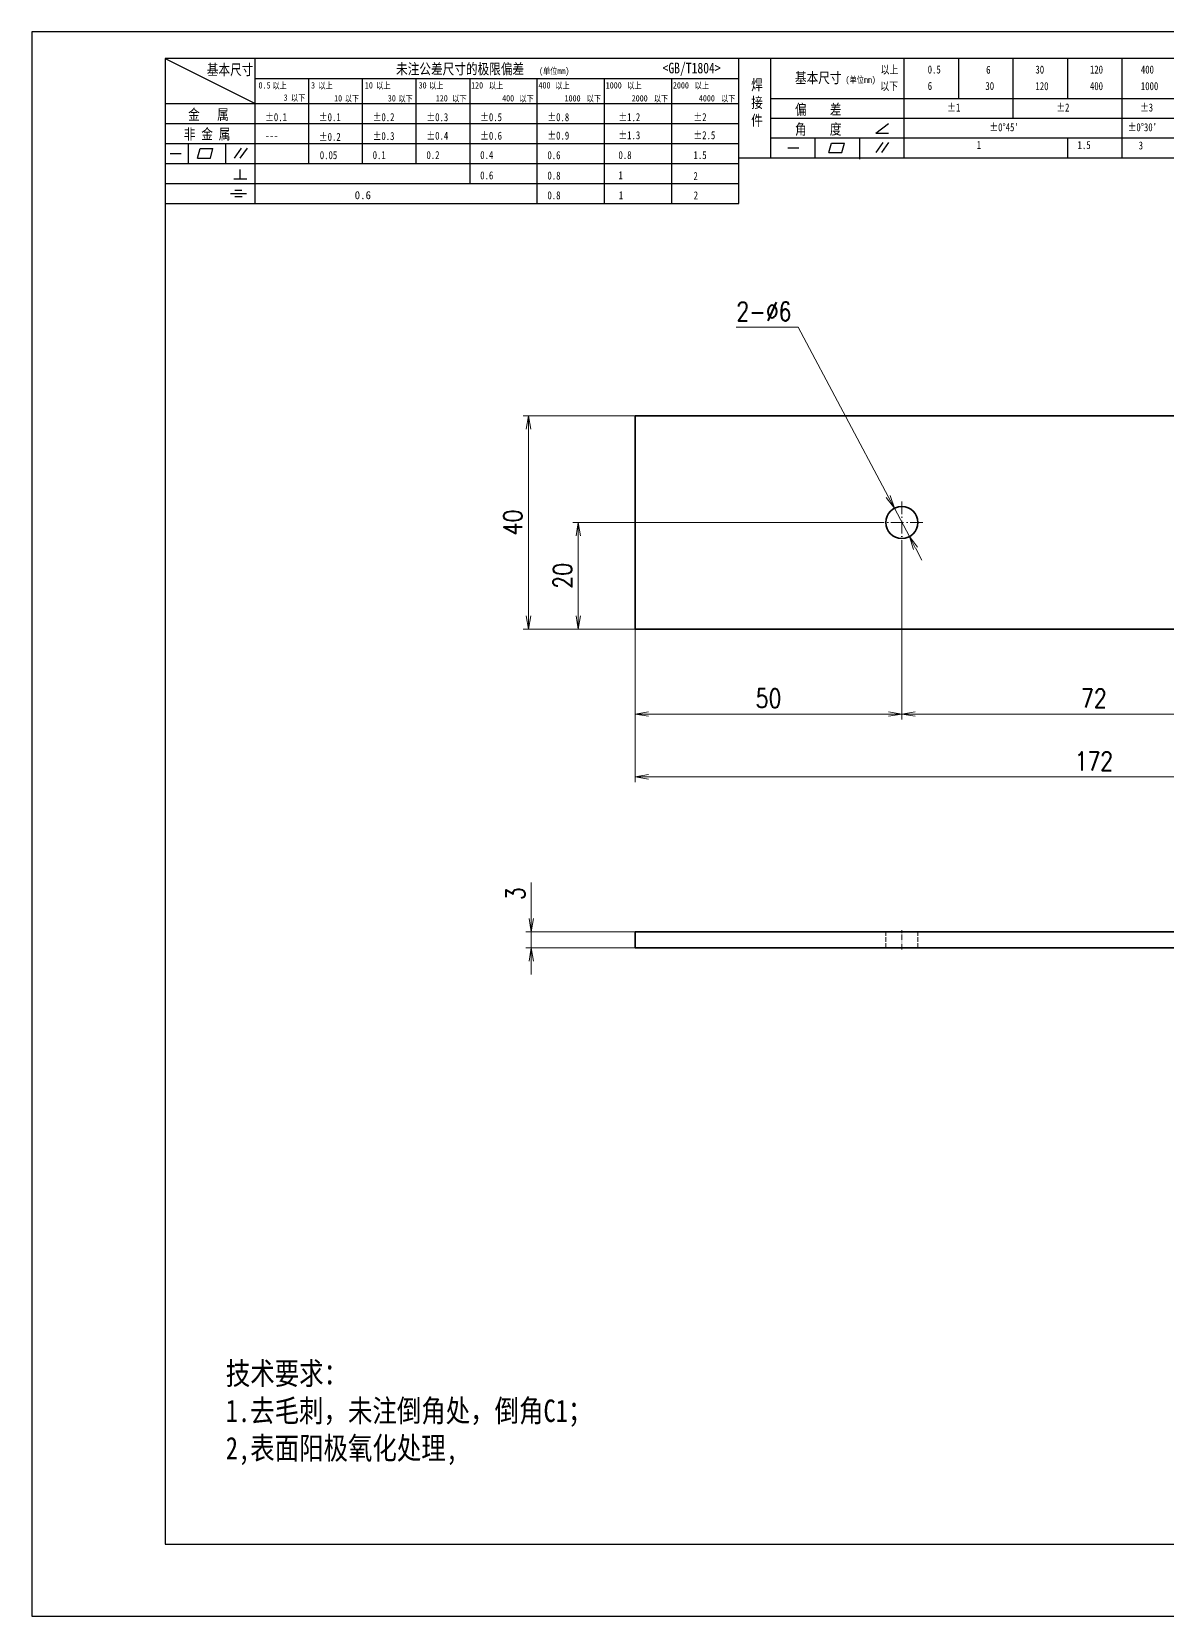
# Model space of a CAD drawing. Header units: millimetres. Extents: x 9230 to 30874, y -310 to 1935.
# Drawn here: x 30454 to 30667, y -309.5 to -12.5 of the extents above; entities that cross this region are included whole.
import ezdxf

# ---------------------------------------------------------------- set-up
doc = ezdxf.new("R2010")
doc.units = ezdxf.units.MM
doc.header["$PDMODE"] = 35
for name, pattern in [('AM_ISO02W050x2', [3.75, 3, -0.75]), ('AM_ISO08W050x2', [9, 6, -0.75, 1.5, -0.75]), ('DASHDOT', [18.5, 12, -3, 0.5, -3]), ('DASHED', [15, 12, -3])]:
    doc.linetypes.add(name, pattern=pattern)
for name, color, linetype, lineweight in [('HIDDEN', 1, 'AM_ISO02W050x2', 18), ('中心线', 2, 'AM_ISO08W050x2', 18), ('图框', 7, 'Continuous', 15), ('标注线', 3, 'Continuous', 25)]:
    doc.layers.add(name, color=color, linetype=linetype, lineweight=lineweight)
doc.layers.add('图\\M+19E79\\M+195B6\\M+18E9A', color=7, linetype='Continuous')
doc.styles.add('DIM', font='simplex.shx', dxfattribs={"width": 0.8, "bigfont": 'bigfont.shx'})
doc.styles.add('国标', font='simfang.ttf', dxfattribs={"width": 0.8})
doc.dimstyles.new('DEH 1-1', dxfattribs={"dimtxt": 3.5, "dimasz": 2.5, "dimexe": 1, "dimexo": 0, "dimgap": 1.2, "dimtad": 3, "dimdsep": 46, "dimtxsty": 'DIM', "dimblk": 'OPEN', "dimcen": 0, "dimclrd": 8, "dimclre": 8, "dimclrt": 2, "dimazin": 2, "dimtfac": 0.5, "dimtmove": 0, "dimatfit": 3, "dimldrblk": 'OPEN', "dimfxl": 0, "dimtolj": 2, "dimlwd": 13, "dimlwe": 13, "dimarcsym": 0})
doc.dimstyles.new('DEH 1-1$3', dxfattribs={"dimtxt": 3.5, "dimasz": 2.5, "dimexe": 1, "dimexo": 0, "dimgap": 1.2, "dimtad": 3, "dimtoh": 1, "dimdsep": 46, "dimtxsty": 'DIM', "dimblk": 'OPEN', "dimcen": 0, "dimclrd": 8, "dimclre": 8, "dimclrt": 2, "dimazin": 2, "dimtfac": 0.5, "dimtmove": 0, "dimatfit": 3, "dimldrblk": 'OPEN', "dimfxl": 0, "dimtolj": 2, "dimlwd": 13, "dimlwe": 13, "dimarcsym": 0})

# ---------------------------------------------------------------- blocks, each defined once
blk = doc.blocks.new('GZDEH零件A3图框V01版')
at = {"layer": 'Defpoints', "linetype": 'Continuous'}
for p, q in [((2857.49, -1549.46), (2857.49, -1846.46)), ((3277.49, -1549.46), (2857.49, -1549.46)), ((2857.49, -1846.46), (3277.49, -1846.46))]:
    blk.add_line(p, q, dxfattribs=at)
at = {"layer": '图\\M+19E79\\M+195B6\\M+18E9A', "linetype": 'Continuous', "lineweight": 30}
for p, q in [((2882.49, -1554.46), (2882.49, -1832.96)), ((3272.49, -1554.46), (2882.49, -1554.46)), ((2882.49, -1832.96), (3272.49, -1832.96))]:
    blk.add_line(p, q, dxfattribs=at)
at = {"layer": '图\\M+19E79\\M+195B6\\M+18E9A', "color": 9}
for p, q in [((2882.49, -1554.46), (2899.37, -1562.92)), ((2899.37, -1581.67), (2899.37, -1554.46)), ((2990.09, -1581.67), (2990.09, -1554.46)), ((2996.09, -1573.08), (2996.09, -1554.46)), ((3021.09, -1561.98), (3021.09, -1554.46)), ((3031.31, -1561.98), (3031.31, -1554.46)), ((3041.53, -1561.98), (3041.53, -1554.46)), ((3051.75, -1561.98), (3051.75, -1554.46)), ((3061.98, -1561.98), (3061.98, -1554.46)), ((2899.37, -1558.24), (2990.09, -1558.24)), ((2909.45, -1574.17), (2909.45, -1558.24)), ((2919.53, -1574.17), (2919.53, -1558.24)), ((2929.61, -1574.17), (2929.61, -1558.24)), ((2939.69, -1577.92), (2939.69, -1558.24)), ((2952.29, -1581.67), (2952.29, -1558.24)), ((2964.89, -1581.67), (2964.89, -1558.24)), ((2977.49, -1581.67), (2977.49, -1558.24)), ((2996.09, -1561.98), (3113.09, -1561.98)), ((3021.09, -1573.08), (3021.09, -1561.98)), ((3041.53, -1565.68), (3041.53, -1561.98)), ((3061.98, -1573.08), (3061.98, -1561.98)), ((2882.49, -1562.92), (2990.09, -1562.92)), ((2882.49, -1566.67), (2990.09, -1566.67)), ((2996.09, -1565.68), (3113.09, -1565.68)), ((3015.75, -1568.51), (3018.15, -1566.66)), ((2882.49, -1570.42), (2990.09, -1570.42)), ((2886.92, -1574.12), (2886.92, -1570.42)), ((2893.91, -1574.12), (2893.91, -1570.42)), ((2996.09, -1569.38), (3113.09, -1569.38)), ((3004.42, -1573.08), (3004.42, -1569.38)), ((3006.97, -1572.12), (3007.45, -1570.33)), ((3007.45, -1570.33), (3009.86, -1570.33)), ((3009.39, -1572.12), (3009.86, -1570.33)), ((3012.75, -1573.08), (3012.75, -1569.38)), ((3015.75, -1568.51), (3018.15, -1568.51)), ((3015.81, -1572.12), (3017.15, -1570.26)), ((3016.89, -1572.12), (3018.23, -1570.26)), ((3051.75, -1573.08), (3051.75, -1569.38)), ((2883.43, -1572.27), (2885.49, -1572.27)), ((2888.59, -1573.16), (2889.07, -1571.37)), ((2888.59, -1573.16), (2891, -1573.16)), ((2889.07, -1571.37), (2891.48, -1571.37)), ((2891, -1573.16), (2891.48, -1571.37)), ((2895.52, -1573.16), (2896.85, -1571.3)), ((2896.6, -1573.16), (2897.94, -1571.3)), ((2990.09, -1573.08), (3113.09, -1573.08)), ((2999.26, -1571.23), (3001.32, -1571.23)), ((3006.97, -1572.12), (3009.39, -1572.12)), ((3012.75, -1573.33), (3012.75, -1573.08)), ((2882.49, -1574.17), (2990.09, -1574.17)), ((2895.42, -1577.05), (2897.81, -1577.05)), ((2896.58, -1577.05), (2896.58, -1575.28)), ((2882.49, -1577.92), (2990.09, -1577.92)), ((2894.79, -1579.77), (2897.77, -1579.77)), ((2895.57, -1579.17), (2896.92, -1579.17)), ((2882.49, -1581.67), (2990.09, -1581.67)), ((2895.57, -1580.37), (2896.93, -1580.37))]:
    blk.add_line(p, q, dxfattribs=at)
at = {"layer": '图\\M+19E79\\M+195B6\\M+18E9A', "color": 9, "style": '国标', "width": 0.8}
for s, height, p in [('基本尺寸', 2, (2890.33, -1557.58)), ('未注公差尺寸的极限偏差', 2, (2925.81, -1557.44)), ('<GB/T1804>', 2, (2975.78, -1557.27)), ('以上', 1.5, (3016.64, -1557.33)), ('0.5', 1.5, (3025.49, -1557.3)), ('6', 1.5, (3036.45, -1557.34)), ('30', 1.5, (3045.69, -1557.31)), ('120', 1.5, (3055.91, -1557.31)), ('400', 1.5, (3065.46, -1557.31)), ('30', 1.2, (2930.04, -1560.11)), ('基本尺寸', 2, (3000.6, -1559.1)), ('以下', 1.5, (3016.58, -1560.43)), ('6', 1.5, (3025.49, -1560.38)), ('30', 1.5, (3036.31, -1560.39)), ('120', 1.5, (3045.69, -1560.41)), ('400', 1.5, (3055.91, -1560.41)), ('1000', 1.5, (3065.46, -1560.41)), ('金   属', 2, (2886.82, -1565.98)), ('±0.1', 1.5, (2901.27, -1566.23)), ('±0.1', 1.5, (2911.35, -1566.23)), ('±0.2', 1.5, (2921.43, -1566.23)), ('±0.3', 1.5, (2931.51, -1566.23)), ('±0.5', 1.5, (2941.59, -1566.23)), ('±0.8', 1.5, (2954.19, -1566.23)), ('±1.2', 1.5, (2967.51, -1566.23)), ('±2', 1.5, (2981.58, -1566.23)), ('偏    差', 2, (3000.6, -1565.04)), ('±1', 1.5, (3029.16, -1564.42)), ('±2', 1.5, (3049.61, -1564.42)), ('±3', 1.5, (3065.3, -1564.42)), ('非 金 属', 2, (2886.02, -1569.65)), ('±0.3', 1.5, (2921.43, -1569.77)), ('±0.4', 1.5, (2931.51, -1569.71)), ('±0.6', 1.5, (2941.59, -1569.71)), ('±0.9', 1.5, (2954.19, -1569.68)), ('±1.3', 1.5, (2967.51, -1569.62)), ('±2.5', 1.5, (2981.58, -1569.61)), ('角    度', 2, (3000.6, -1568.74)), ("±0%%D45'", 1.5, (3037.06, -1568.12)), ("±0%%D30'", 1.5, (3062.98, -1568.12)), ('---', 1.5, (2901.27, -1569.65)), ('±0.2', 1.5, (2911.35, -1569.92)), ('1', 1.5, (3034.69, -1571.43)), ('1.5', 1.5, (3053.59, -1571.46)), ('3', 1.5, (3065.05, -1571.53)), ('0.1', 1.5, (2921.43, -1573.34)), ('0.2', 1.5, (2931.51, -1573.33)), ('0.4', 1.5, (2941.59, -1573.33)), ('0.6', 1.5, (2954.19, -1573.35)), ('0.8', 1.5, (2967.51, -1573.33)), ('1.5', 1.5, (2981.58, -1573.34)), ('0.6', 1.5, (2941.59, -1577.14)), ('0.8', 1.5, (2954.19, -1577.17)), ('1', 1.5, (2967.51, -1577.12)), ('2', 1.5, (2981.58, -1577.26)), ('0.8', 1.5, (2954.19, -1580.87)), ('1', 1.5, (2967.59, -1580.86)), ('2', 1.5, (2981.62, -1580.89))]:
    blk.add_text(s, height=height, dxfattribs=at).set_placement(p)
at = {"layer": '图\\M+19E79\\M+195B6\\M+18E9A', "color": 9, "lineweight": 15, "style": '国标', "width": 0.8}
for s, p in [('0.5', (2900.03, -1560.11)), ('以上', (2902.64, -1560.16)), ('3', (2909.88, -1560.11)), ('以上', (2911.25, -1560.16)), ('10', (2919.96, -1560.11)), ('以上', (2922.09, -1560.16)), ('以上', (2932.02, -1560.16)), ('120', (2939.88, -1560.11)), ('以上', (2943.21, -1560.16)), ('400', (2952.52, -1560.11)), ('以上', (2955.68, -1560.16)), ('1000', (2965.12, -1560.11)), ('以上', (2969.16, -1560.16)), ('2000', (2977.72, -1560.11)), ('以上', (2981.8, -1560.16)), ('3', (2904.73, -1562.41)), ('以下', (2906.1, -1562.46)), ('10', (2914.19, -1562.54)), ('以下', (2916.18, -1562.59)), ('30', (2924.27, -1562.54)), ('以下', (2926.26, -1562.59)), ('120', (2933.26, -1562.54)), ('以下', (2936.34, -1562.59)), ('400', (2945.7, -1562.54)), ('以下', (2948.94, -1562.59)), ('1000', (2957.41, -1562.54)), ('以下', (2961.54, -1562.59)), ('2000', (2969.99, -1562.54)), ('以下', (2974.14, -1562.59)), ('4000', (2982.59, -1562.54)), ('以下', (2986.74, -1562.59))]:
    blk.add_text(s, height=1.2, dxfattribs=at).set_placement(p)
at = {"layer": '图\\M+19E79\\M+195B6\\M+18E9A', "color": 9, "lineweight": 13, "style": '国标'}
blk.add_text('0.6', height=1.5, dxfattribs=at).set_placement((2918.05, -1580.85))
at = {"layer": '图\\M+19E79\\M+195B6\\M+18E9A', "color": 9, "lineweight": 15, "char_height": 1.2, "width": 6.9199, "attachment_point": 1, "style": '国标'}
for insert in [(2952.62, -1556.22), (3010.07, -1557.86)]:
    blk.add_mtext('(单位mm)', dxfattribs=dict(at, insert=insert))
at = {"layer": '图\\M+19E79\\M+195B6\\M+18E9A', "color": 9, "insert": (2992.39, -1558.41), "char_height": 2, "width": 3.1877, "attachment_point": 1, "style": '国标'}
blk.add_mtext('焊\\P接\\P件', dxfattribs=at)
at = {"layer": '图\\M+19E79\\M+195B6\\M+18E9A', "color": 9, "insert": (2911.51, -1573.37), "char_height": 1.5, "attachment_point": 7, "style": '国标'}
blk.add_mtext_dynamic_manual_height_columns('0.05', width=5.1982, gutter_width=12.5, heights=[0], dxfattribs=at)
blk = doc.blocks.new('_Open')
at = {"color": 0, "linetype": 'ByBlock', "lineweight": -2}
for p, q in [((-1, 0.17), (0, 0)), ((-1, -0.17), (0, 0)), ((0, 0), (-1, 0))]:
    blk.add_line(p, q, dxfattribs=at)
blk = doc.blocks.new('*D4')
at = {"layer": 'Defpoints', "color": 0, "ltscale": 2, "transparency": 16777216}
for p in [(30547.19, -84.52), (30567.19, -84.52), (30567.19, -124.52)]:
    blk.add_point(p, dxfattribs=at)
at = {"layer": '标注线', "color": 8, "lineweight": 13, "ltscale": 2, "transparency": 16777216}
for p, q in [((30567.19, -84.52), (30546.19, -84.52)), ((30547.19, -122.02), (30547.19, -87.02)), ((30567.19, -124.52), (30546.19, -124.52))]:
    blk.add_line(p, q, dxfattribs=at)
at = {"layer": '标注线', "color": 8, "lineweight": 13, "ltscale": 2, "transparency": 16777216, "xscale": 2.5, "yscale": 2.5, "zscale": 2.5}
for p, rotation in [((30547.19, -84.52), 90), ((30547.19, -124.52), 270)]:
    blk.add_blockref('_Open', p, dxfattribs=dict(at, rotation=rotation))
at = {"layer": '标注线', "color": 2, "ltscale": 2, "transparency": 16777216, "insert": (30544.24, -104.52), "char_height": 3.5, "attachment_point": 5, "rotation": 90, "style": 'DIM'}
blk.add_mtext('\\A2;40', dxfattribs=at)
blk = doc.blocks.new('*D5')
at = {"layer": 'Defpoints', "color": 0, "ltscale": 2, "transparency": 16777216}
for p in [(30556.53, -104.52), (30613.29, -104.52), (30567.19, -124.52)]:
    blk.add_point(p, dxfattribs=at)
at = {"layer": '标注线', "color": 8, "lineweight": 13, "ltscale": 2, "transparency": 16777216}
for p, q in [((30613.29, -104.52), (30555.53, -104.52)), ((30556.53, -122.02), (30556.53, -107.02)), ((30567.19, -124.52), (30555.53, -124.52))]:
    blk.add_line(p, q, dxfattribs=at)
at = {"layer": '标注线', "color": 8, "lineweight": 13, "ltscale": 2, "transparency": 16777216, "xscale": 2.5, "yscale": 2.5, "zscale": 2.5}
for p, rotation in [((30556.53, -104.52), 90), ((30556.53, -124.52), 270)]:
    blk.add_blockref('_Open', p, dxfattribs=dict(at, rotation=rotation))
at = {"layer": '标注线', "color": 2, "ltscale": 2, "transparency": 16777216, "insert": (30553.58, -114.52), "char_height": 3.5, "attachment_point": 5, "rotation": 90, "style": 'DIM'}
blk.add_mtext('\\A2;20', dxfattribs=at)
blk = doc.blocks.new('*D6')
at = {"layer": 'Defpoints', "color": 0, "ltscale": 2, "transparency": 16777216}
for p in [(30617.19, -108.42), (30567.19, -124.52), (30617.19, -140.43)]:
    blk.add_point(p, dxfattribs=at)
at = {"layer": '标注线', "color": 8, "lineweight": 13, "ltscale": 2, "transparency": 16777216}
for p, q in [((30617.19, -108.42), (30617.19, -141.43)), ((30567.19, -124.52), (30567.19, -141.43)), ((30569.69, -140.43), (30614.69, -140.43))]:
    blk.add_line(p, q, dxfattribs=at)
at = {"layer": '标注线', "color": 8, "lineweight": 13, "ltscale": 2, "transparency": 16777216, "xscale": 2.5, "yscale": 2.5, "zscale": 2.5, "rotation": 180}
blk.add_blockref('_Open', (30567.19, -140.43), dxfattribs=at)
at = {"layer": '标注线', "color": 8, "lineweight": 13, "ltscale": 2, "transparency": 16777216, "xscale": 2.5, "yscale": 2.5, "zscale": 2.5}
blk.add_blockref('_Open', (30617.19, -140.43), dxfattribs=at)
at = {"layer": '标注线', "color": 2, "ltscale": 2, "transparency": 16777216, "insert": (30592.19, -137.48), "char_height": 3.5, "attachment_point": 5, "style": 'DIM'}
blk.add_mtext('\\A2;50', dxfattribs=at)
blk = doc.blocks.new('*D7')
at = {"layer": 'Defpoints', "color": 0, "ltscale": 2, "transparency": 16777216}
for p in [(30617.19, -108.42), (30689.19, -108.42), (30689.19, -140.43)]:
    blk.add_point(p, dxfattribs=at)
at = {"layer": '标注线', "color": 8, "lineweight": 13, "ltscale": 2, "transparency": 16777216}
for p, q in [((30617.19, -108.42), (30617.19, -141.43)), ((30689.19, -108.42), (30689.19, -141.43)), ((30619.69, -140.43), (30686.69, -140.43))]:
    blk.add_line(p, q, dxfattribs=at)
at = {"layer": '标注线', "color": 8, "lineweight": 13, "ltscale": 2, "transparency": 16777216, "xscale": 2.5, "yscale": 2.5, "zscale": 2.5, "rotation": 180}
blk.add_blockref('_Open', (30617.19, -140.43), dxfattribs=at)
at = {"layer": '标注线', "color": 8, "lineweight": 13, "ltscale": 2, "transparency": 16777216, "xscale": 2.5, "yscale": 2.5, "zscale": 2.5}
blk.add_blockref('_Open', (30689.19, -140.43), dxfattribs=at)
at = {"layer": '标注线', "color": 2, "ltscale": 2, "transparency": 16777216, "insert": (30653.19, -137.48), "char_height": 3.5, "attachment_point": 5, "style": 'DIM'}
blk.add_mtext('\\A2;72', dxfattribs=at)
blk = doc.blocks.new('*D8')
at = {"layer": 'Defpoints', "color": 0, "ltscale": 2, "transparency": 16777216}
for p in [(30567.19, -124.52), (30739.19, -124.52), (30739.19, -152.19)]:
    blk.add_point(p, dxfattribs=at)
at = {"layer": '标注线', "color": 8, "lineweight": 13, "ltscale": 2, "transparency": 16777216}
for p, q in [((30567.19, -124.52), (30567.19, -153.19)), ((30739.19, -124.52), (30739.19, -153.19)), ((30569.69, -152.19), (30736.69, -152.19))]:
    blk.add_line(p, q, dxfattribs=at)
at = {"layer": '标注线', "color": 8, "lineweight": 13, "ltscale": 2, "transparency": 16777216, "xscale": 2.5, "yscale": 2.5, "zscale": 2.5, "rotation": 180}
blk.add_blockref('_Open', (30567.19, -152.19), dxfattribs=at)
at = {"layer": '标注线', "color": 8, "lineweight": 13, "ltscale": 2, "transparency": 16777216, "xscale": 2.5, "yscale": 2.5, "zscale": 2.5}
blk.add_blockref('_Open', (30739.19, -152.19), dxfattribs=at)
at = {"layer": '标注线', "color": 2, "ltscale": 2, "transparency": 16777216, "insert": (30653.19, -149.24), "char_height": 3.5, "attachment_point": 5, "style": 'DIM'}
blk.add_mtext('\\A2;172', dxfattribs=at)
blk = doc.blocks.new('*D9')
at = {"layer": 'Defpoints', "color": 0, "ltscale": 2, "transparency": 16777216}
for p in [(30547.71, -181.26), (30567.19, -181.26), (30567.19, -184.26)]:
    blk.add_point(p, dxfattribs=at)
at = {"layer": '标注线', "color": 8, "lineweight": 13, "ltscale": 2, "transparency": 16777216}
for p, q in [((30547.71, -178.76), (30547.71, -171.99)), ((30567.19, -181.26), (30546.71, -181.26)), ((30547.71, -184.26), (30547.71, -181.26)), ((30567.19, -184.26), (30546.71, -184.26)), ((30547.71, -186.76), (30547.71, -189.26))]:
    blk.add_line(p, q, dxfattribs=at)
at = {"layer": '标注线', "color": 8, "lineweight": 13, "ltscale": 2, "transparency": 16777216, "xscale": 2.5, "yscale": 2.5, "zscale": 2.5}
for p, rotation in [((30547.71, -181.26), 270), ((30547.71, -184.26), 90)]:
    blk.add_blockref('_Open', p, dxfattribs=dict(at, rotation=rotation))
at = {"layer": '标注线', "color": 2, "ltscale": 2, "transparency": 16777216, "insert": (30544.76, -174.12), "char_height": 3.5, "attachment_point": 5, "rotation": 90, "style": 'DIM'}
blk.add_mtext('\\A2;3', dxfattribs=at)
blk = doc.blocks.new('*D10')
at = {"layer": 'Defpoints', "color": 0, "ltscale": 2, "transparency": 16777216}
for p in [(30615.78, -101.87), (30618.6, -107.17)]:
    blk.add_point(p, dxfattribs=at)
at = {"layer": '标注线', "color": 8, "lineweight": 13, "ltscale": 2, "transparency": 16777216}
for p, q in [((30586.13, -67.92), (30597.73, -67.92)), ((30597.73, -67.92), (30614.61, -99.67)), ((30618.6, -107.17), (30615.78, -101.87)), ((30619.78, -109.38), (30620.95, -111.59))]:
    blk.add_line(p, q, dxfattribs=at)
at = {"layer": '标注线', "color": 8, "lineweight": 13, "ltscale": 2, "transparency": 16777216, "xscale": 2.5, "yscale": 2.5, "zscale": 2.5}
for p, rotation in [((30615.78, -101.87), 298.0013867779853), ((30618.6, -107.17), 118.0013867779852)]:
    blk.add_blockref('_Open', p, dxfattribs=dict(at, rotation=rotation))
at = {"layer": '标注线', "color": 2, "ltscale": 2, "transparency": 16777216, "insert": (30591.33, -64.97), "char_height": 3.5, "attachment_point": 5, "style": 'DIM'}
blk.add_mtext('\\A2;2-%%c6', dxfattribs=at)

msp = doc.modelspace()

# ---------------------------------------------------------------- linework, layer by layer
at = {"color": 7, "lineweight": 35}
for p, q in [((30739.193, -84.522), (30567.193, -84.522)), ((30567.193, -84.522), (30567.193, -124.522)), ((30567.193, -124.522), (30739.193, -124.522)), ((30739.193, -181.258), (30567.193, -181.258)), ((30739.193, -184.258), (30567.193, -184.258))]:
    msp.add_line(p, q, dxfattribs=at)
at = {"color": 7, "lineweight": 35, "ltscale": 0.075}
msp.add_line((30567.193, -181.258), (30567.193, -184.258), dxfattribs=at)
at = {"color": 7, "lineweight": 35}
msp.add_circle((30617.193, -104.522), 3, dxfattribs=at)
at = {"layer": 'HIDDEN', "linetype": 'DASHED', "ltscale": 0.075}
for p, q in [((30614.193, -184.258), (30614.193, -181.258)), ((30620.193, -184.258), (30620.193, -181.258))]:
    msp.add_line(p, q, dxfattribs=at)
at = {"layer": '中心线', "linetype": 'DASHDOT', "ltscale": 0.195}
for p, q in [((30617.193, -100.622), (30617.193, -108.422)), ((30621.093, -104.522), (30613.293, -104.522))]:
    msp.add_line(p, q, dxfattribs=at)
at = {"layer": '中心线', "linetype": 'DASHDOT', "ltscale": 0.09}
msp.add_line((30617.193, -184.558), (30617.193, -180.958), dxfattribs=at)

# ---------------------------------------------------------------- block references
at = {"layer": '图框'}
msp.add_blockref('GZDEH零件A3图框V01版', (27596.546, 1536.924), dxfattribs=at)

# ---------------------------------------------------------------- texts
at = {"color": 2, "linetype": 'ByBlock', "lineweight": 9, "insert": (30490.435, -261.909), "char_height": 4.2, "width": 112.12075, "attachment_point": 1, "style": '国标'}
msp.add_mtext('{\\fSimSun|b0|i0|c134|p2;技术要求：\\P1.去毛刺，未注倒角处，倒角C1；\\P2,表面阳极氧化处理,}', dxfattribs=at)

# ---------------------------------------------------------------- dimensions: what is measured, and where the dimension line sits
at = {"layer": '标注线', "ltscale": 2}
dim = msp.add_diameter_dim_2p(p1=(30618.602, -107.171), p2=(30615.785, -101.873), dimstyle='DEH 1-1$3', override={"dimpost": '2-%%c<>'}, dxfattribs=at)
dim.commit()
dim.dimension.update_dxf_attribs({"geometry": '*D10', "text_midpoint": (30591.33, -67.918), "dimtype": 163})
for base, p1, p2, picture, middle in [((30547.188, -84.522), (30567.193, -124.522), (30567.193, -84.522), '*D4', (30544.238, -104.522)), ((30556.527, -104.522), (30567.193, -124.522), (30613.293, -104.522), '*D5', (30553.577, -114.522)), ((30547.713, -181.258), (30567.193, -184.258), (30567.193, -181.258), '*D9', (30544.763, -174.124))]:
    dim = msp.add_linear_dim(base=base, p1=p1, p2=p2, angle=90, dimstyle='DEH 1-1', dxfattribs=at)
    dim.commit()
    dim.dimension.update_dxf_attribs({"geometry": picture, "text_midpoint": middle})
for base, p1, p2, picture, middle in [((30617.193, -140.433), (30567.193, -124.522), (30617.193, -108.422), '*D6', (30592.193, -137.483)), ((30689.193, -140.433), (30617.193, -108.422), (30689.193, -108.422), '*D7', (30653.193, -137.483)), ((30739.193, -152.188), (30567.193, -124.522), (30739.193, -124.522), '*D8', (30653.193, -149.238))]:
    dim = msp.add_linear_dim(base=base, p1=p1, p2=p2, dimstyle='DEH 1-1', dxfattribs=at)
    dim.commit()
    dim.dimension.update_dxf_attribs({"geometry": picture, "text_midpoint": middle})

doc.saveas('drawing.dxf')
